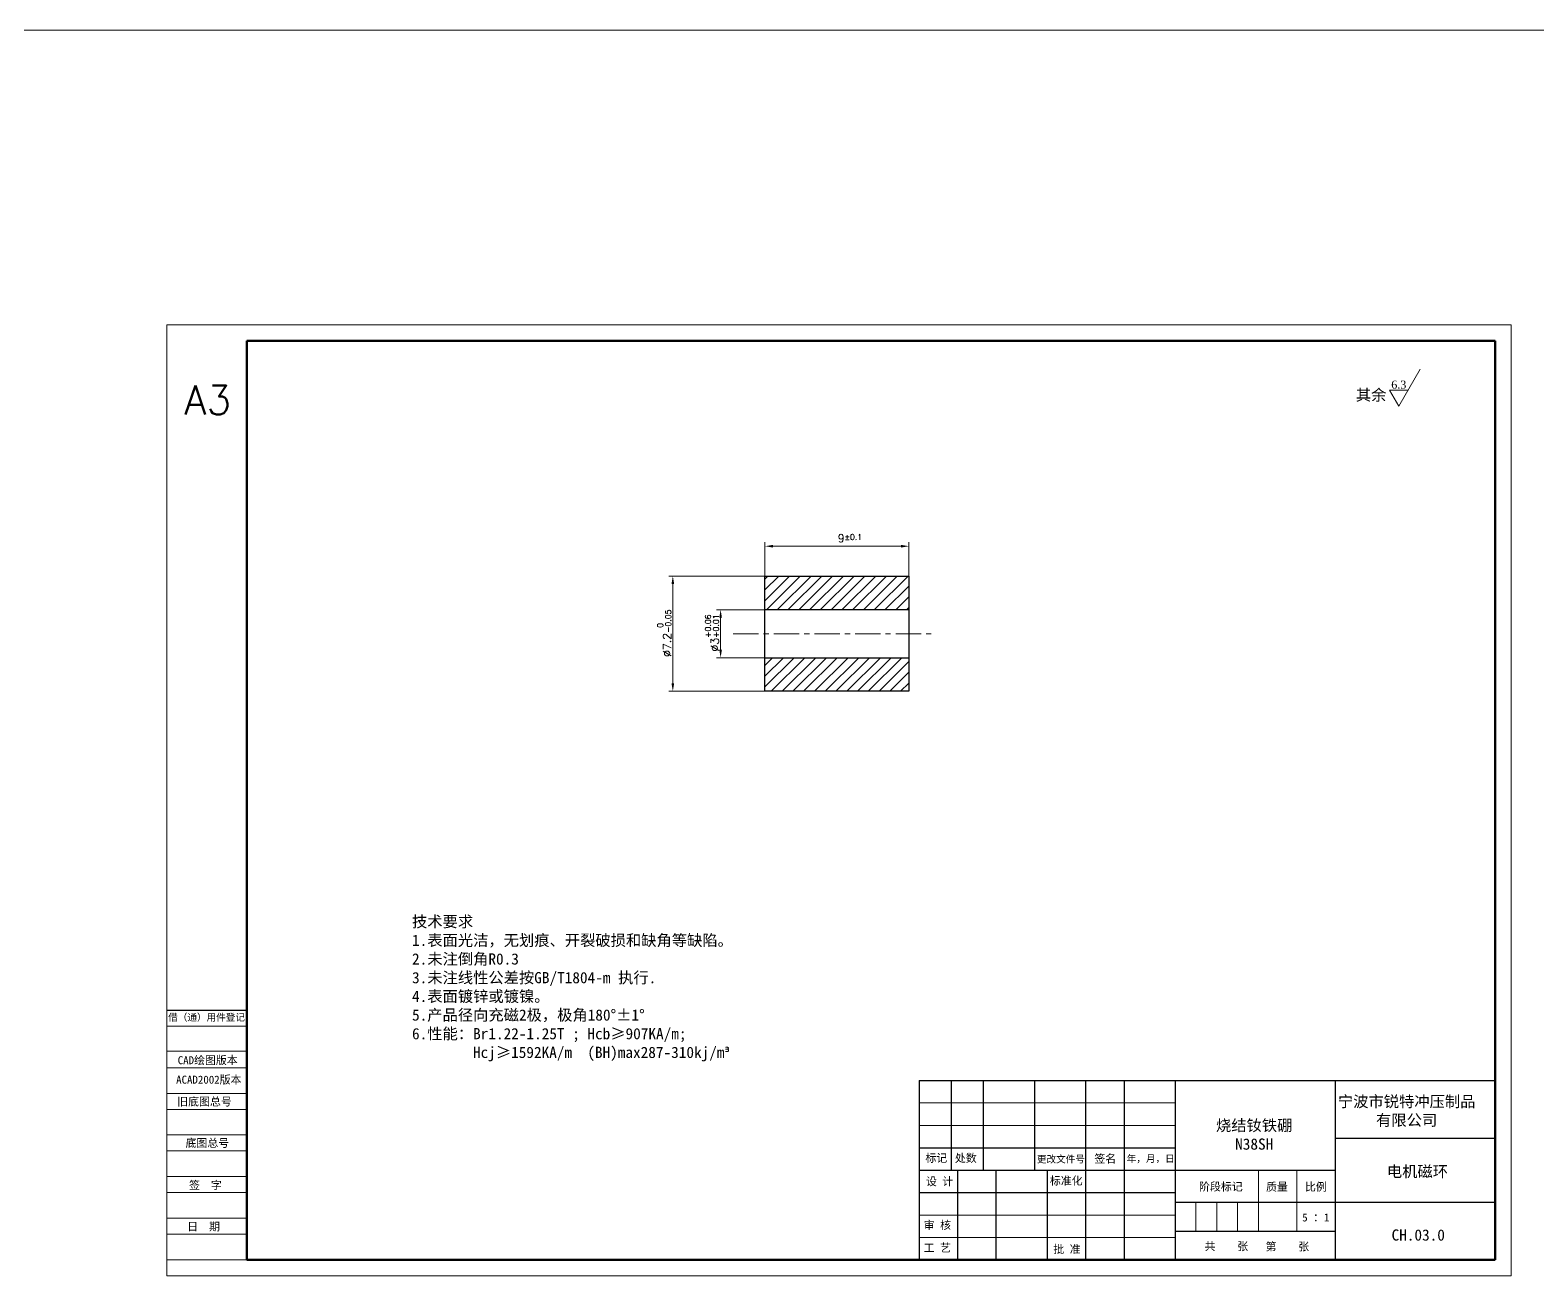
# Model space of a CAD drawing. Header units: millimetres. Extents: x 2517 to 4431, y 863 to 2540.
# Drawn here: x 3367.7 to 3461.9, y 1463.3 to 1541.1 of the extents above; entities that cross this region are included whole.
import ezdxf

# ---------------------------------------------------------------- set-up
doc = ezdxf.new("R2010")
doc.units = ezdxf.units.MM
doc.linetypes.add('CENTER', pattern=[50.8, 31.75, -6.35, 6.35, -6.35])
for name, color, linetype, lineweight in [('中心线', 1, 'CENTER', 9), ('填充', 3, 'Continuous', 9), ('实线', 7, 'Continuous', 25), ('尺寸标注', 2, 'Continuous', 9), ('引导线', 6, 'Continuous', 9), ('文本', 3, 'Continuous', 15), ('粗实线', 9, 'Continuous', 50)]:
    doc.layers.add(name, color=color, linetype=linetype, lineweight=lineweight)
doc.styles.add('st', font='txt.shx')
doc.styles.get("Standard").update_dxf_attribs({"font": 'simfang.ttf'})
doc.dimstyles.new('st0.2', dxfattribs={"dimscale": 0.2, "dimtxt": 2.5, "dimasz": 2.5, "dimexe": 1.25, "dimexo": 0, "dimtad": 1, "dimtoh": 1, "dimdec": 3, "dimdsep": 46, "dimtxsty": 'st', "dimcen": 0, "dimclrd": 256, "dimclre": 256, "dimclrt": 256, "dimadec": 4, "dimazin": 2, "dimtfac": 1, "dimtdec": 3, "dimtmove": 0, "dimatfit": 1, "dimfxl": 0, "dimlwd": -1, "dimlwe": -1, "dimarcsym": 0})

# ---------------------------------------------------------------- blocks, each defined once
blk = doc.blocks.new('*D123')
at = {"layer": 'Defpoints', "color": 0, "ltscale": 0.2, "transparency": 16777216}
for p in [(3413.596, 1504.931), (3410.833, 1501.931), (3413.596, 1501.931)]:
    blk.add_point(p, dxfattribs=at)
at = {"layer": '尺寸标注', "ltscale": 0.2, "transparency": 16777216}
for p, q in [((3413.596, 1504.931), (3410.583, 1504.931)), ((3410.833, 1504.431), (3410.833, 1502.431)), ((3413.596, 1501.931), (3410.583, 1501.931))]:
    blk.add_line(p, q, dxfattribs=at)
for points in [[(3410.75, 1504.431), (3410.916, 1504.431), (3410.833, 1504.931)], [(3410.75, 1502.431), (3410.916, 1502.431), (3410.833, 1501.931)]]:
    blk.add_solid(points, dxfattribs=at)
at = {"layer": '尺寸标注', "ltscale": 0.2, "transparency": 16777216, "insert": (3410.294, 1503.473), "char_height": 0.5, "attachment_point": 5, "rotation": 90, "style": 'st'}
blk.add_mtext('%%c3{}{\\H0.71x;\\C3;\\S+0.06^ +0.01;}', dxfattribs=at)
blk = doc.blocks.new('*D124')
at = {"layer": 'Defpoints', "color": 0, "ltscale": 0.2, "transparency": 16777216}
for p in [(3407.847, 1507.031), (3413.596, 1507.031), (3413.596, 1499.831)]:
    blk.add_point(p, dxfattribs=at)
at = {"layer": '尺寸标注', "ltscale": 0.2, "transparency": 16777216}
for p, q in [((3413.596, 1507.031), (3407.597, 1507.031)), ((3407.847, 1500.331), (3407.847, 1506.531)), ((3413.596, 1499.831), (3407.597, 1499.831))]:
    blk.add_line(p, q, dxfattribs=at)
for points in [[(3407.764, 1506.531), (3407.93, 1506.531), (3407.847, 1507.031)], [(3407.764, 1500.331), (3407.93, 1500.331), (3407.847, 1499.831)]]:
    blk.add_solid(points, dxfattribs=at)
at = {"layer": '尺寸标注', "ltscale": 0.2, "transparency": 16777216, "insert": (3407.308, 1503.458), "char_height": 0.5, "attachment_point": 5, "rotation": 90, "style": 'st'}
blk.add_mtext('%%c7.2{}{\\H0.71x;\\C3;\\S 0^ -0.05;}', dxfattribs=at)
blk = doc.blocks.new('*D125')
at = {"layer": 'Defpoints', "color": 0, "ltscale": 0.2, "transparency": 16777216}
for p in [(3422.596, 1508.894), (3413.596, 1507.031), (3422.596, 1507.031)]:
    blk.add_point(p, dxfattribs=at)
at = {"layer": '尺寸标注', "ltscale": 0.2, "transparency": 16777216}
for p, q in [((3413.596, 1507.031), (3413.596, 1509.144)), ((3422.596, 1507.031), (3422.596, 1509.144)), ((3414.096, 1508.894), (3422.096, 1508.894))]:
    blk.add_line(p, q, dxfattribs=at)
for points in [[(3414.096, 1508.977), (3414.096, 1508.811), (3413.596, 1508.894)], [(3422.096, 1508.977), (3422.096, 1508.811), (3422.596, 1508.894)]]:
    blk.add_solid(points, dxfattribs=at)
at = {"layer": '尺寸标注', "ltscale": 0.2, "transparency": 16777216, "insert": (3418.915, 1509.394), "char_height": 0.5, "attachment_point": 5, "style": 'st'}
blk.add_mtext('9{}{\\A0;{\\H1.5x;}{\\A2;\\H0.71x;\\C3;%%p0.1}}', dxfattribs=at)

msp = doc.modelspace()

# ---------------------------------------------------------------- hatches: boundary and pattern name
at = {"layer": '填充', "ltscale": 0.2}
h = msp.add_hatch(dxfattribs=at)
h.set_pattern_fill('LINE', color=256, scale=0.15, angle=45)
h.set_pattern_definition([(45, (308.117, 268.35296), (-0.336759605, 0.336759605), [])])
h.paths.add_polyline_path([(3422.5961, 1507.0312), (3413.5961, 1507.0312), (3413.5961, 1504.9312), (3422.5961, 1504.9312)])
h.paths.add_polyline_path([(3422.5961, 1501.9312), (3413.5961, 1501.9312), (3413.5961, 1499.8312), (3422.5961, 1499.8312)])

# ---------------------------------------------------------------- linework, layer by layer
at = {"layer": '中心线', "ltscale": 0.05}
msp.add_line((3411.6139, 1503.4312), (3423.9995, 1503.4312), dxfattribs=at)
at = {"layer": '实线', "ltscale": 0.2}
for p, q in [((3413.5961, 1503.4312), (3413.5961, 1507.0312)), ((3413.5961, 1507.0312), (3422.5961, 1507.0312)), ((3422.5961, 1507.0312), (3422.5961, 1499.8312)), ((3413.5961, 1504.9312), (3422.5961, 1504.9312)), ((3413.5961, 1499.8312), (3413.5961, 1503.4312)), ((3413.5961, 1501.9312), (3422.5961, 1501.9312)), ((3422.5961, 1499.8312), (3413.5961, 1499.8312))]:
    msp.add_line(p, q, dxfattribs=at)
at = {"layer": '实线'}
for p, q in [((3376.2326, 1479.9174), (3381.2326, 1479.9174)), ((3381.2326, 1464.3174), (3381.2326, 1475.5174)), ((3381.2326, 1475.5174), (3381.2326, 1464.3174)), ((3423.2326, 1475.5174), (3459.2326, 1475.5174)), ((3423.2363, 1475.5174), (3423.2363, 1464.3174)), ((3425.2363, 1475.5174), (3425.2363, 1469.9174)), ((3427.2363, 1475.5174), (3427.2363, 1469.9174)), ((3430.4363, 1475.5174), (3430.4363, 1469.9174)), ((3433.6363, 1475.5174), (3433.6363, 1464.3174)), ((3436.0363, 1475.5174), (3436.0363, 1464.3174)), ((3439.2363, 1475.5174), (3439.2363, 1464.3174)), ((3449.2326, 1475.5174), (3449.2326, 1464.3174)), ((3449.2326, 1471.9174), (3459.2326, 1471.9174)), ((3423.2326, 1471.3174), (3439.2363, 1471.3174)), ((3423.2326, 1469.9174), (3439.2363, 1469.9174)), ((3425.6363, 1469.9174), (3425.6363, 1464.3174)), ((3428.0363, 1469.9174), (3428.0363, 1464.3174)), ((3431.2363, 1469.9174), (3431.2363, 1464.3174)), ((3439.2363, 1469.9174), (3449.2326, 1469.9174)), ((3423.2326, 1468.5174), (3439.2363, 1468.5174)), ((3439.2363, 1467.9174), (3459.2326, 1467.9174)), ((3439.2363, 1466.1174), (3449.2326, 1466.1174)), ((3423.2326, 1464.3174), (3459.2326, 1464.3174))]:
    msp.add_line(p, q, dxfattribs=at)
at = {"layer": '尺寸标注', "ltscale": 0.2}
msp.add_line((3054.3981, 1541.131), (3645.4033, 1541.131), dxfattribs=at)
at = {"layer": '引导线'}
for p, q in [((3376.2326, 1522.7174), (3460.2326, 1522.7174)), ((3376.2326, 1463.3174), (3376.2326, 1522.7174)), ((3460.2326, 1463.3174), (3460.2326, 1522.7174)), ((3381.2326, 1478.9174), (3376.2326, 1478.9174)), ((3381.2326, 1477.3495), (3376.2326, 1477.3495)), ((3381.2326, 1476.3174), (3376.2326, 1476.3174)), ((3381.2326, 1474.7174), (3376.2326, 1474.7174)), ((3381.2326, 1473.7174), (3376.2326, 1473.7174)), ((3423.2326, 1474.1174), (3439.2363, 1474.1174)), ((3423.2326, 1472.7174), (3439.2363, 1472.7174)), ((3381.2326, 1472.1174), (3376.2326, 1472.1174)), ((3381.2326, 1471.1174), (3376.2326, 1471.1174)), ((3381.2326, 1469.5174), (3376.2326, 1469.5174)), ((3381.2326, 1468.5174), (3376.2326, 1468.5174)), ((3381.2326, 1466.9174), (3376.2326, 1466.9174)), ((3423.2326, 1467.1174), (3439.2363, 1467.1174)), ((3381.2326, 1465.9174), (3376.2326, 1465.9174)), ((3423.2326, 1465.7174), (3439.2363, 1465.7174)), ((3381.2326, 1464.3174), (3376.2326, 1464.3174)), ((3376.2326, 1463.3174), (3460.2326, 1463.3174))]:
    msp.add_line(p, q, dxfattribs=at)
at = {"layer": '文本'}
for p, q in [((3453.2049, 1517.6422), (3454.5352, 1519.9462)), ((3453.7869, 1518.6502), (3452.623, 1518.6502)), ((3452.623, 1518.6502), (3453.2049, 1517.6422))]:
    msp.add_line(p, q, dxfattribs=at)
at = {"layer": '文本', "ltscale": 0.2}
for p, q in [((3444.4326, 1469.9174), (3444.4326, 1466.1174)), ((3446.8326, 1469.9174), (3446.8326, 1466.1174)), ((3440.5326, 1467.9174), (3440.5326, 1466.1174)), ((3441.8326, 1467.9174), (3441.8326, 1466.1174)), ((3443.1326, 1467.9174), (3443.1326, 1466.1174))]:
    msp.add_line(p, q, dxfattribs=at)
at = {"layer": '粗实线'}
for p, q in [((3381.2326, 1464.3174), (3381.2326, 1521.7174)), ((3381.2326, 1521.7174), (3459.2326, 1521.7174)), ((3459.2326, 1464.3174), (3459.2326, 1521.7174)), ((3381.2326, 1464.3174), (3459.2326, 1464.3174))]:
    msp.add_line(p, q, dxfattribs=at)

# ---------------------------------------------------------------- texts
at = {"layer": '实线', "ltscale": 0.2, "insert": (3377.3209, 1518.9285), "char_height": 1.8, "width": 5, "attachment_point": 1, "style": 'st'}
msp.add_mtext('A3', dxfattribs=at)
at = {"layer": '实线', "char_height": 0.7, "attachment_point": 5}
for s, insert, width in [('宁波市锐特冲压制品\\P有限公司', (3453.6969, 1473.589), 12.63596), ('烧结钕铁硼\\PN38SH', (3444.171, 1472.1259), 7.8742), (' 电机磁环', (3454.1325, 1469.8018), 12.63596), ('CH.03.0', (3454.4201, 1465.8623), 9.2005)]:
    msp.add_mtext(s, dxfattribs=dict(at, insert=insert, width=width))
at = {"layer": '文本'}
for s, insert, char_height, width, attachment_point in [('其余', (3451.4787, 1517.9152), 0.7, 12.63596, 8), ('{\\fTimes New Roman|b0|i0|c0|p18;6.3}', (3452.7347, 1519.2392), 0.5, 2.92, 1), ('技术要求\\P1.表面光洁，无划痕、开裂破损和缺角等缺陷。\\P2.未注倒角R0.3\\P3.未注线性公差按GB/T1804-m 执行.\\P4.表面镀锌或镀镍。\\P5.产品径向充磁2极，极角180°±1°\\P6.性能：Br1.22-1.25T ; Hcb≥907KA/m;\\P        Hcj≥1592KA/m  (BH)max287-310kj/m{\\fISOCPEUR|b0|i0|c0|p34;³}', (3391.5514, 1481.2549), 0.7, 23.880809, 4)]:
    msp.add_mtext(s, dxfattribs=dict(at, insert=insert, char_height=char_height, width=width, attachment_point=attachment_point))
at = {"layer": '文本', "ltscale": 0.2, "attachment_point": 5}
for s, insert, char_height, width in [('借（通）用件登记', (3378.715, 1479.4386), 0.44, 10.22572), ('CAD绘图版本', (3378.7861, 1476.7563), 0.5, 15.159404), ('ACAD2002版本', (3378.8546, 1475.5421), 0.5, 11.701904), ('旧底图总号', (3378.5841, 1474.1694), 0.5, 13.237686), ('底图总号', (3378.7627, 1471.5829), 0.5, 2.90232), ('标记', (3424.3094, 1470.6491), 0.5, 2.90232), ('处数', (3426.1534, 1470.6448), 0.5, 2.90232), ('更改文件号', (3432.0928, 1470.5785), 0.44, 6.437633), ('签名', (3434.8658, 1470.6104), 0.5, 2.90232), ('年，月，日', (3437.7042, 1470.6061), 0.44, 2.90232), ('标准化', (3432.4267, 1469.2309), 0.5, 2.90232), ('签  字', (3378.6406, 1468.9508), 0.5, 2.90232), ('设 计', (3424.5139, 1469.1854), 0.5, 2.90232), ('阶段标记', (3442.0879, 1468.8599), 0.5, 2.90232), ('质量', (3445.5905, 1468.8483), 0.5, 2.90232), ('比例', (3448.0247, 1468.8483), 0.5, 2.90232), ('审 核', (3424.3773, 1466.4573), 0.5, 2.90232), ('5 ：1', (3448.0219, 1466.9611), 0.5, 2.90232), ('日  期', (3378.529, 1466.3632), 0.5, 2.90232), ('工 艺', (3424.3693, 1465.0477), 0.5, 2.90232), ('批 准', (3432.4723, 1464.9545), 0.5, 2.90232), ('共    张', (3442.434, 1465.1335), 0.5, 2.90232), ('第    张', (3446.2473, 1465.1155), 0.5, 2.90232)]:
    msp.add_mtext(s, dxfattribs=dict(at, insert=insert, char_height=char_height, width=width))

# ---------------------------------------------------------------- dimensions: what is measured, and where the dimension line sits
at = {"layer": '尺寸标注', "ltscale": 0.2}
dim = msp.add_linear_dim(base=(3422.5961, 1508.8941), p1=(3413.5961, 1507.0312), p2=(3422.5961, 1507.0312), text='<>{}{\\A0;{\\H1.5x;}{\\A2;\\H0.71x;\\C3;%%p0.1}}', dimstyle='st0.2', override={"dimtp": 0.1, "dimtm": 0.1, "dimtdec": 3, "dimtzin": 8}, dxfattribs=at)
dim.commit()
dim.dimension.update_dxf_attribs({"geometry": '*D125', "text_midpoint": (3418.9149, 1508.8941), "dimtype": 160})
for base, p1, p2, text, override, picture, middle in [((3407.847, 1507.0312), (3413.5961, 1499.8312), (3413.5961, 1507.0312), '%%c<>{}{\\H0.71x;\\C3;\\S 0^ -0.05;}', {"dimtp": 0, "dimtm": 0.05, "dimtdec": 3, "dimtzin": 8}, '*D124', (3407.847, 1503.4579)), ((3410.8329, 1501.9312), (3413.5961, 1504.9312), (3413.5961, 1501.9312), '%%c<>{}{\\H0.71x;\\C3;\\S+0.06^ +0.01;}', {"dimtp": 0.06, "dimtm": -0.01, "dimtdec": 3, "dimtzin": 8}, '*D123', (3410.8329, 1503.4726))]:
    dim = msp.add_linear_dim(base=base, p1=p1, p2=p2, angle=90, text=text, dimstyle='st0.2', override=override, dxfattribs=at)
    dim.commit()
    dim.dimension.update_dxf_attribs({"geometry": picture, "text_midpoint": middle, "dimtype": 160})

doc.saveas('drawing.dxf')
